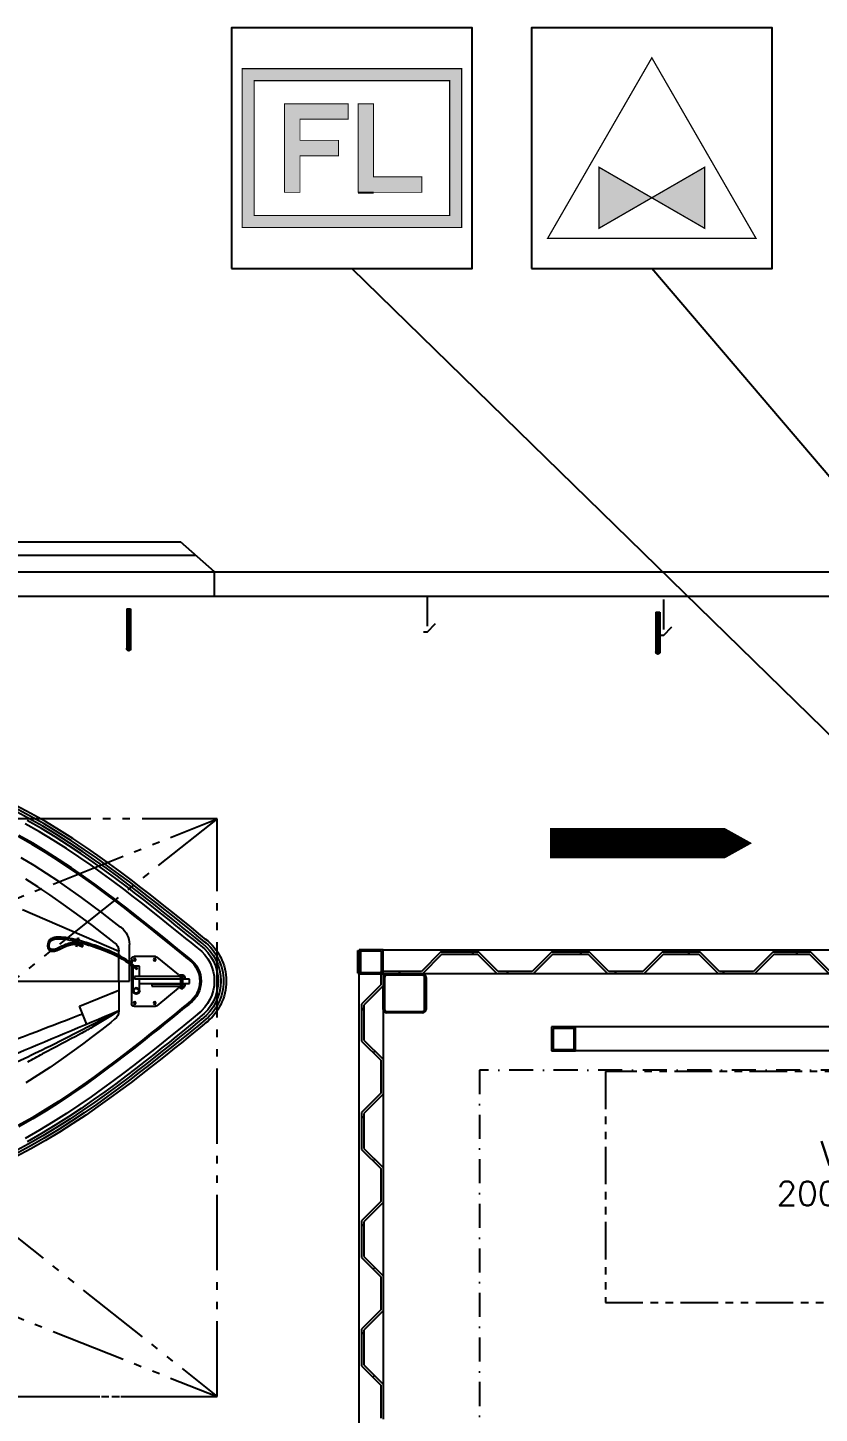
# Model space of a CAD drawing. Header units: millimetres. Extents: x 1084702 to 1166801, y 36632 to 124519.
# Drawn here: x 1099265 to 1102556, y 63432 to 69189 of the extents above; entities that cross this region are included whole.
import ezdxf
from ezdxf.enums import TextEntityAlignment as Align

# ---------------------------------------------------------------- set-up
doc = ezdxf.new("R2010")
doc.units = ezdxf.units.MM
doc.header["$LTSCALE"] = 250
for name, pattern in [('CENTER', [3, 2.5, -0.25, 0, -0.25]), ('DASHED', [0.75, 0.5, -0.25]), ('PHANTOM', [2.1, 1.25, -0.2, 0.125, -0.2, 0.125, -0.2]), ('PHANTOM2', [1.25, 0.625, -0.125, 0.125, -0.125, 0.125, -0.125]), ('SNT-025', [0.74, 0.4, -0.17, 0, -0.17])]:
    doc.linetypes.add(name, pattern=pattern)
doc.layers.get('0').update_dxf_attribs({"color": 255})
for name, color, linetype in [('%posline', 240, 'Continuous'), ('%symbol', 1, 'Continuous'), ('SAFECO1', 10, 'Continuous'), ('SAFECO253', 253, 'Continuous'), ('SAFECO3', 80, 'Continuous'), ('SAFECO7', 255, 'Continuous'), ('SAFETX1', 1, 'Continuous')]:
    doc.layers.add(name, color=color, linetype=linetype)
doc.styles.add('ROMANS', font='ROMANS.shx', dxfattribs={"height": 100})
doc.styles.add('SYMBOL TXT', font='arial.ttf')
doc.dimstyles.new('dott', dxfattribs={"dimscale": 100, "dimtxt": 150, "dimasz": 0.01, "dimexe": 0.5, "dimexo": 1, "dimgap": 1, "dimtad": 1, "dimdsep": 46, "dimtxsty": 'ROMANS', "dimcen": 1.5, "dimclrd": 1, "dimclre": 1, "dimclrt": 2, "dimazin": 2, "dimtfac": 1, "dimtmove": 2, "dimatfit": 3, "dimldrblk": 'DOT', "dimfxl": 1, "dimtvp": 100, "dimtolj": 1, "dimarcsym": 0})

# ---------------------------------------------------------------- blocks, each defined once
blk = doc.blocks.new('A.2.10_SYMB')
at = {"layer": 'SAFECO253'}
h = blk.add_hatch(color=256, dxfattribs=at)
h.dxf.hatch_style = 1
h.paths.add_polyline_path([(263.5, 504.3), (263.5, 200), (-263.5, 504.3), (-263.5, 200)])
at = {"layer": 'SAFECO7', "lineweight": -3}
blk.add_lwpolyline([(-600, 0), (600, 0), (600, 1200), (-600, 1200)], close=True, dxfattribs=at)
at = {"layer": 'SAFECO7', "const_width": 6.68}
for points in [[(0, 1049.9), (-519.5, 150.1), (519.5, 150.1)], [(263.5, 504.3), (263.5, 200), (-263.5, 504.3), (-263.5, 200)]]:
    blk.add_lwpolyline(points, close=True, dxfattribs=at)
blk = doc.blocks.new('A.2.31_SYMB')
at = {"layer": 'SAFECO1'}
h = blk.add_hatch(color=256, dxfattribs=at)
h.dxf.hatch_style = 1
h.paths.add_polyline_path([(-487.6, 936), (487.6, 936), (487.6, 264), (-487.6, 264)], flags=16)
h.paths.add_polyline_path([(-547.6, 996), (547.6, 996), (547.6, 204), (-547.6, 204)])
h = blk.add_hatch(color=256, dxfattribs=at)
h.dxf.hatch_style = 1
h.paths.add_polyline_path([(-67, 561.6), (-259, 561.6), (-259, 379.2), (-335.8, 379.2), (-335.8, 820.8), (-19, 820.8), (-19, 744), (-259, 744), (-259, 638.4), (-67, 638.4)])
h = blk.add_hatch(color=256, dxfattribs=at)
h.dxf.hatch_style = 1
h.paths.add_polyline_path([(108.4, 820.8), (31.6, 820.8), (31.6, 379.2), (108.4, 379.2), (348.4, 379.2), (348.4, 456), (108.4, 456), (108.4, 561.6), (108.4, 638.4)])
at = {"layer": 'SAFECO7'}
blk.add_line((31.6, 379.2), (108.4, 379.2), dxfattribs=at)
at = {"layer": 'SAFECO7', "lineweight": -3}
blk.add_lwpolyline([(-600, 0), (600, 0), (600, 1200), (-600, 1200)], close=True, dxfattribs=at)
at = {"layer": 'SAFECO7'}
for points, const_width in [([(-547.6, 996), (547.6, 996), (547.6, 204), (-547.6, 204)], 6), ([(-487.6, 936), (487.6, 936), (487.6, 264), (-487.6, 264)], 6), ([(-67, 561.6), (-259, 561.6), (-259, 379.2), (-335.8, 379.2), (-335.8, 820.8), (-19, 820.8), (-19, 744), (-259, 744), (-259, 638.4), (-67, 638.4)], 4.8), ([(108.4, 638.4), (108.4, 638.4), (108.4, 561.6), (108.4, 561.6), (108.4, 456), (348.4, 456), (348.4, 379.2), (31.6, 379.2), (31.6, 820.8), (108.4, 820.8), (108.4, 820.8), (108.4, 820.8)], 4.8)]:
    blk.add_lwpolyline(points, close=True, dxfattribs=dict(at, const_width=const_width))
at = {"layer": 'SAFETX1', "style": 'SYMBOL TXT'}
blk.add_attdef('NO.', text='', height=200, dxfattribs=at).set_placement((745.7, 600), align=Align.MIDDLE_LEFT)
blk = doc.blocks.new('A.3.1_SYMB')
at = {"layer": 'SAFECO3'}
blk.add_lwpolyline([(0, 0, 0, 360, 0), (-324, 0, 150, 150, 0), (-1008, 0, 150, 150, 0)], format="xyseb", dxfattribs=at)
blk = doc.blocks.new('_Dot')
at = {"color": 0, "linetype": 'ByBlock', "lineweight": -2}
blk.add_line((-0.5, 0), (-1, 0), dxfattribs=at)
at = {"color": 0, "linetype": 'ByBlock', "const_width": 0.5}
blk.add_lwpolyline([(-0.25, 0, 1), (0.25, 0, 1)], format="xyb", close=True, dxfattribs=at)
blk = doc.blocks.new('cont')
at = {"linetype": 'PHANTOM'}
for p, q in [((225402.8, 145808.7), (231452.8, 143408.7)), ((225402.8, 143408.7), (231452.8, 145808.7))]:
    blk.add_line(p, q, dxfattribs=at)
blk.add_lwpolyline([(225402.8, 143408.7), (231452.8, 143408.7), (231452.8, 145808.7), (225402.8, 145808.7)], close=True, dxfattribs=at)
blk = doc.blocks.new('A$C02E15517')
at = {"color": 0, "linetype": 'ByBlock', "lineweight": -2}
for p, q in [((3901.6, 677.2), (3839.8, 710.2)), ((3907, 687.1), (3844.9, 720.1)), ((3912.4, 696.9), (3850.1, 730.1)), ((3972.7, 662.6), (3912.4, 696.9)), ((3947.7, 619.9), (3888.5, 653.5)), ((3955.7, 633.6), (3896.1, 667.4)), ((3961.4, 643.3), (3901.6, 677.2)), ((3967.1, 652.9), (3907, 687.1)), ((4013.2, 598.9), (3955.7, 633.6)), ((4019.1, 608.4), (3961.4, 643.3)), ((4025, 618), (3967.1, 652.9)), ((4030.9, 627.5), (3972.7, 662.6)), ((3917.2, 567.7), (3859.3, 600.5)), ((3919.9, 572.4), (3862, 605.3)), ((4004.9, 585.4), (3947.7, 619.9)), ((4059.7, 550.5), (4004.9, 585.4)), ((4068.4, 563.8), (4013.2, 598.9)), ((4074.5, 573.2), (4019.1, 608.4)), ((4080.6, 582.6), (4025, 618)), ((4086.7, 592), (4030.9, 627.5)), ((4133.7, 547.3), (4080.6, 582.6)), ((4140, 556.6), (4086.7, 592)), ((3973, 534), (3917.2, 567.7)), ((3975.9, 538.7), (3919.9, 572.4)), ((4026.7, 499.8), (3973, 534)), ((4029.7, 504.4), (3975.9, 538.7)), ((4112.2, 515.6), (4059.7, 550.5)), ((4121.1, 528.7), (4068.4, 563.8)), ((4127.4, 538), (4074.5, 573.2)), ((4171.5, 493.9), (4121.1, 528.7)), ((4177.9, 503.1), (4127.4, 538)), ((4184.4, 512.3), (4133.7, 547.3)), ((4190.8, 521.5), (4140, 556.6)), ((4239.1, 487), (4190.8, 521.5)), ((4078.3, 465.5), (4026.7, 499.8)), ((4081.3, 470.1), (4029.7, 504.4)), ((4127.6, 431.5), (4078.3, 465.5)), ((4130.7, 436), (4081.3, 470.1)), ((4162.3, 481), (4112.2, 515.6)), ((4210.1, 446.9), (4162.3, 481)), ((4219.4, 459.7), (4171.5, 493.9)), ((4226, 468.8), (4177.9, 503.1)), ((4232.6, 477.9), (4184.4, 512.3)), ((4271.7, 435.3), (4226, 468.8)), ((4278.3, 444.3), (4232.6, 477.9)), ((4285, 453.3), (4239.1, 487)), ((3941.5, 391), (3890.7, 423.3)), ((4174.7, 397.9), (4127.6, 431.5)), ((4177.9, 402.3), (4130.7, 436)), ((4255.5, 413.6), (4210.1, 446.9)), ((4265, 426.3), (4219.4, 459.7)), ((4298.6, 381.3), (4255.5, 413.6)), ((4308.2, 393.9), (4265, 426.3)), ((4314.9, 402.9), (4271.7, 435.3)), ((4321.7, 411.8), (4278.3, 444.3)), ((4328.5, 420.8), (4285, 453.3)), ((4362.6, 380.5), (4321.7, 411.8)), ((4369.5, 389.4), (4328.5, 420.8)), ((3990.5, 358.4), (3941.5, 391)), ((4037.7, 325.8), (3990.5, 358.4)), ((4219.5, 365), (4174.7, 397.9)), ((4222.8, 369.4), (4177.9, 402.3)), ((4262.1, 333.1), (4219.5, 365)), ((4265.4, 337.4), (4222.8, 369.4)), ((4339.3, 350.2), (4298.6, 381.3)), ((4349, 362.8), (4308.2, 393.9)), ((4355.8, 371.6), (4314.9, 402.9)), ((4377.6, 320.5), (4339.3, 350.2)), ((4387.3, 333), (4349, 362.8)), ((4394.3, 341.8), (4355.8, 371.6)), ((4401.2, 350.6), (4362.6, 380.5)), ((4408.1, 359.5), (4369.5, 389.4)), ((4437.2, 322.3), (4401.2, 350.6)), ((4444.2, 331.1), (4408.1, 359.5)), ((4083.1, 293.4), (4037.7, 325.8)), ((4126.4, 261.6), (4083.1, 293.4)), ((4302.4, 302.3), (4262.1, 333.1)), ((4305.7, 306.6), (4265.4, 337.4)), ((4340.4, 272.8), (4302.4, 302.3)), ((4343.7, 277.1), (4305.7, 306.6)), ((4413.5, 292.3), (4377.6, 320.5)), ((4423.3, 304.7), (4387.3, 333)), ((4430.3, 313.5), (4394.3, 341.8)), ((4447, 265.6), (4413.5, 292.3)), ((4456.9, 278), (4423.3, 304.7)), ((4463.9, 286.8), (4430.3, 313.5)), ((4470.9, 295.6), (4437.2, 322.3)), ((4477.9, 304.4), (4444.2, 331.1)), ((4502.1, 270.6), (4470.9, 295.6)), ((4509.1, 279.4), (4477.9, 304.4)), ((4167.7, 230.6), (4126.4, 261.6)), ((4207, 200.6), (4167.7, 230.6)), ((4376, 244.8), (4340.4, 272.8)), ((4379.4, 249.1), (4343.7, 277.1)), ((4409.3, 218.3), (4376, 244.8)), ((4412.7, 222.6), (4379.4, 249.1)), ((4478.1, 240.8), (4447, 265.6)), ((4488, 253.1), (4456.9, 278)), ((4495, 261.9), (4463.9, 286.8)), ((4506.7, 217.7), (4478.1, 240.8)), ((4516.7, 230), (4488, 253.1)), ((4523.7, 238.7), (4495, 261.9)), ((4530.8, 247.5), (4502.1, 270.6)), ((4537.9, 256.2), (4509.1, 279.4)), ((4550, 217.5), (4523.7, 238.7)), ((4557.1, 226.2), (4530.8, 247.5)), ((4564.1, 234.9), (4537.9, 256.2)), ((4587.9, 215.5), (4564.1, 234.9)), ((4144.5, 179.7), (4114.1, 104.5)), ((4244.1, 171.8), (4207, 200.6)), ((4440.2, 193.6), (4409.3, 218.3)), ((4443.7, 197.9), (4412.7, 222.6)), ((4468.7, 170.6), (4440.2, 193.6)), ((4472.2, 174.9), (4443.7, 197.9)), ((4498.3, 153.7), (4472.2, 174.9)), ((4532.9, 196.5), (4506.7, 217.7)), ((4542.9, 208.8), (4516.7, 230)), ((4556.7, 177.1), (4532.9, 196.5)), ((4566.7, 189.4), (4542.9, 208.8)), ((4573.8, 198.1), (4550, 217.5)), ((4578, 159.8), (4556.7, 177.1)), ((4580.9, 206.8), (4557.1, 226.2)), ((4588, 172.1), (4566.7, 189.4)), ((4595.1, 180.8), (4573.8, 198.1)), ((4602.2, 189.5), (4580.9, 206.8)), ((4609.3, 198.2), (4587.9, 215.5)), ((4620.2, 160.2), (4595.1, 180.8)), ((4627.3, 168.9), (4602.2, 189.5)), ((4634.4, 177.6), (4609.3, 198.2)), ((4637.2, 175.3), (4634.4, 177.6)), ((4260.5, 158.9), (4244.1, 171.8)), ((4277.5, 83.3), (4277.5, 124)), ((4494.8, 149.5), (4468.7, 170.6)), ((4518.5, 130.2), (4494.8, 149.5)), ((4522, 134.5), (4498.3, 153.7)), ((4539.7, 112.9), (4518.5, 130.2)), ((4543.2, 117.2), (4522, 134.5)), ((4568.3, 96.7), (4543.2, 117.2)), ((4603.1, 139.3), (4578, 159.8)), ((4613.1, 151.6), (4588, 172.1)), ((4616.1, 128.6), (4603.1, 139.3)), ((4616.4, 148.8), (4613.1, 151.6)), ((4623.4, 157.7), (4620.2, 160.2)), ((4630.3, 166.5), (4627.3, 168.9)), ((4114.1, 104.5), (4277.5, 38.1)), ((4277.5, 0), (4277.5, 83.3)), ((4330.6, -90.8), (4330.6, 93.6)), ((4341.7, 104.8), (4429.9, 104.8)), ((4436.9, 102.3), (4526.4, 29.7)), ((4564.8, 92.5), (4539.7, 112.9)), ((4569.4, 88.7), (4564.8, 92.5)), ((4572.8, 93), (4568.3, 96.7)), ((3422, 0), (4321.9, 0)), ((4248.8, 49.8), (4277.5, 38.1)), ((4277.5, 0), (4277.5, -83.3)), ((4277.5, 0), (4277.5, -83.3)), ((4321.9, 0), (4321.6, -152.6)), ((4336.7, -61.9), (4336.7, 40.3)), ((4345, 49.9), (4339.4, 40.3)), ((4339.4, 40.3), (4345, 30.7)), ((4356.1, 49.9), (4345, 49.9)), ((4345, 30.7), (4356.1, 30.7)), ((4361.7, 40.3), (4356.1, 49.9)), ((4356.1, 30.7), (4361.7, 40.3)), ((4364.4, 40.3), (4364.4, -9.7)), ((4364.4, 10.3), (4571.9, 10.3)), ((4415, 21.4), (4553.9, 21.4)), ((4415, 12.5), (4415, 21.4)), ((4553.9, 12.5), (4415, 12.5)), ((4530.2, 22.2), (4548.7, 22.2)), ((4530.2, 22.2), (4530.2, 21.4)), ((4530.2, 21.4), (4548.7, 21.4)), ((4530.5, 12.5), (4530.5, 10.3)), ((4546.8, 29.2), (4532, 29.2)), ((4532, 29.2), (4532, 22.2)), ((4532, 22.2), (4547.1, 22.2)), ((4535, 29.2), (4535, 31.4)), ((4535, 31.4), (4543.9, 31.4)), ((4543.9, 22.2), (4535, 22.2)), ((4535, 21.4), (4535, -18.6)), ((4535.1, 23.9), (4535.1, 27.4)), ((4539.4, 21.4), (4539.4, -18.6)), ((4543.8, 27.4), (4543.8, 23.9)), ((4543.9, 31.4), (4543.9, 29.2)), ((4543.9, 21.4), (4543.9, -18.6)), ((4546.8, 22.2), (4546.8, 29.2)), ((4548.7, 22.2), (4548.7, 21.4)), ((4553.9, 21.4), (4553.9, 12.5)), ((4571.9, 10.3), (4571.9, -7.5)), ((4315.2, -84.5), (4350, -49.8)), ((4333.3, -63), (4348.4, -50.5)), ((4352.7, -55.5), (4337.4, -68.2)), ((4342.8, -9.7), (4553.9, -9.7)), ((4342.8, -18.6), (4342.8, -9.7)), ((4553.9, -18.6), (4342.8, -18.6)), ((4571.9, -7.5), (4364.4, -7.5)), ((4364.4, -18.6), (4364.4, -61.9)), ((4526.4, -26.8), (4436.9, -99.4)), ((4530.2, -18.6), (4548.7, -18.6)), ((4530.2, -18.6), (4530.2, -19.3)), ((4530.2, -19.3), (4548.7, -19.3)), ((4530.5, -7.5), (4530.5, -9.7)), ((4532, -19.3), (4532, -26.3)), ((4546.8, -19.3), (4532, -19.3)), ((4532, -26.3), (4546.8, -26.3)), ((4535, -19.3), (4543.9, -19.3)), ((4535.1, -24.6), (4535.1, -21.1)), ((4543.8, -21.1), (4543.8, -24.6)), ((4546.8, -26.3), (4546.8, -19.3)), ((4548.7, -18.6), (4548.7, -19.3)), ((4553.9, -9.7), (4553.9, -18.6)), ((4239.8, -125), (4252.6, -112.2)), ((4244.9, -115.6), (4256.5, -110.4)), ((4250, -120.5), (4263.5, -107)), ((4256.5, -110.4), (4268.2, -104.8)), ((4271.2, -110.7), (4259.2, -116.4)), ((4260.7, -115.7), (4275.3, -101.1)), ((4268.2, -104.8), (4280.2, -98.6)), ((4283.4, -104.3), (4271.2, -110.7)), ((4277.5, -83.3), (4277.5, -124)), ((4280.2, -98.6), (4292.6, -91.4)), ((4296, -97.1), (4283.4, -104.3)), ((4292.6, -91.4), (4305.4, -83.3)), ((4309.1, -88.8), (4296, -97.1)), ((4298.3, -95.6), (4323.4, -70.5)), ((4305.4, -83.3), (4319, -73.9)), ((4322.9, -79.2), (4309.1, -88.8)), ((4319, -73.9), (4333.3, -63)), ((4328.1, -64.4), (4322, -67)), ((4322, -67), (4323.3, -70.1)), ((4337.4, -68.2), (4322.9, -79.2)), ((4323.3, -70.1), (4325.9, -76.2)), ((4325.9, -76.2), (4327.2, -79.3)), ((4333.3, -76.6), (4327.2, -79.3)), ((4328, -78.9), (4328.9, -81)), ((4328.1, -64.4), (4329.4, -67.5)), ((4333.5, -79), (4328.9, -81)), ((4329.4, -67.5), (4332, -73.6)), ((4329.6, -80.7), (4331.2, -84.2)), ((4331.2, -80), (4330.3, -78)), ((4334.2, -82.9), (4331.2, -84.2)), ((4331.9, -84.5), (4331.2, -84.2)), ((4333.9, -83.6), (4331.9, -84.5)), ((4332, -73.6), (4333.3, -76.6)), ((4332.6, -77), (4333.5, -79)), ((4332.7, -79.3), (4334.2, -82.9)), ((4333.9, -83.6), (4334.2, -82.9)), ((4364.4, -61.9), (4336.7, -61.9)), ((4429.9, -101.9), (4341.7, -101.9)), ((4539.7, -112.9), (4518.5, -130.2)), ((4564.8, -92.5), (4539.7, -112.9)), ((4568.3, -96.7), (4543.2, -117.2)), ((4577.8, -81.8), (4564.8, -92.5)), ((4581.3, -86.1), (4568.3, -96.7)), ((3877.5, -297.8), (4277.5, -124)), ((3981.7, -143.8), (4001.1, -124.5)), ((3981.7, -143.3), (3982.1, -140.3)), ((3981.7, -146.3), (3981.7, -143.3)), ((3981.8, -149.3), (3981.7, -146.3)), ((3981.8, -149.6), (3988.4, -143)), ((3982.2, -152.4), (3981.8, -149.3)), ((3982.1, -140.3), (3982.8, -137.4)), ((3982.8, -155.6), (3982.2, -152.4)), ((3982.8, -137.4), (3983.9, -134.7)), ((3983.6, -158.8), (3982.8, -155.6)), ((3983.1, -136.6), (3993.7, -126.1)), ((3984.7, -162.2), (3983.6, -158.8)), ((3983.9, -134.7), (3985.5, -132)), ((3986.3, -165.7), (3984.7, -162.2)), ((3985.4, -163.5), (3990.4, -158.5)), ((3985.5, -132), (3987.5, -129.8)), ((3988.5, -169.1), (3986.3, -165.7)), ((3987.4, -167.3), (3992.2, -162.5)), ((3987.5, -129.8), (3989.8, -128)), ((3988.6, -141.5), (3988.3, -143.8)), ((3988.3, -143.8), (3988.3, -146.2)), ((3988.3, -146.2), (3988.4, -148.8)), ((3988.4, -148.8), (3988.7, -151.4)), ((3991.4, -172.3), (3988.5, -169.1)), ((3989.1, -139.4), (3988.6, -141.5)), ((3988.7, -151.4), (3989.2, -154.2)), ((3989.8, -137.6), (3989.1, -139.4)), ((3989.2, -154.2), (3989.9, -157)), ((3989.8, -128), (3992.2, -126.6)), ((3990.8, -136), (3989.8, -137.6)), ((3989.9, -157), (3990.9, -159.7)), ((3989.9, -170.6), (3994.6, -166)), ((3992, -134.6), (3990.8, -136)), ((3990.9, -159.7), (3992.1, -162.5)), ((3994.9, -175.2), (3991.4, -172.3)), ((3993.4, -133.5), (3992, -134.6)), ((3992.1, -162.5), (3993.8, -165.1)), ((3992.2, -126.6), (3994.7, -125.7)), ((3992.9, -173.5), (3997.6, -168.8)), ((3995, -132.6), (3993.4, -133.5)), ((3993.8, -165.1), (3996, -167.5)), ((3994.7, -125.7), (3997.2, -125)), ((3996.7, -132), (3995, -132.6)), ((3996, -167.5), (3998.7, -169.7)), ((3998.6, -131.5), (3996.7, -132)), ((3997.2, -125), (3999.6, -124.6)), ((4000.5, -131.2), (3998.6, -131.5)), ((3998.7, -169.7), (4002.1, -171.7)), ((3999.6, -124.6), (4002, -124.4)), ((4000.2, -131.2), (4007, -124.4)), ((4002.4, -131), (4000.5, -131.2)), ((4002, -124.4), (4004.3, -124.3)), ((4002.1, -171.7), (4006.1, -173.3)), ((4004.3, -130.9), (4002.4, -131)), ((4004.3, -124.3), (4006.5, -124.4)), ((4006.1, -131), (4004.3, -130.9)), ((4008, -131.1), (4006.1, -131)), ((4006.5, -124.4), (4008.7, -124.6)), ((4009.8, -131.4), (4008, -131.1)), ((4008.7, -124.6), (4010.9, -124.9)), ((4011.7, -131.8), (4009.8, -131.4)), ((4010.9, -124.9), (4013.2, -125.3)), ((4013.6, -132.3), (4011.7, -131.8)), ((4013.2, -125.3), (4015.4, -125.9)), ((4015.6, -132.9), (4013.6, -132.3)), ((4015.4, -125.9), (4017.7, -126.6)), ((4017.7, -133.6), (4015.6, -132.9)), ((4015.9, -133), (4021.1, -127.8)), ((4017.7, -126.6), (4020, -127.4)), ((4020, -134.5), (4017.7, -133.6)), ((4020, -127.4), (4022.5, -128.4)), ((4022.4, -135.5), (4020, -134.5)), ((4020.2, -134.6), (4025.2, -129.5)), ((4024.9, -136.6), (4022.4, -135.5)), ((4022.5, -128.4), (4025, -129.4)), ((4024.2, -136.3), (4029.2, -131.3)), ((4027.6, -137.8), (4024.9, -136.6)), ((4025, -129.4), (4027.6, -130.6)), ((4027.6, -130.6), (4030.4, -131.9)), ((4030.3, -139.1), (4027.6, -137.8)), ((4028.2, -138.2), (4033.2, -133.2)), ((4033, -140.4), (4030.3, -139.1)), ((4030.4, -131.9), (4033.1, -133.2)), ((4035.7, -141.8), (4033, -140.4)), ((4033.1, -133.2), (4035.9, -134.5)), ((4038.5, -143.1), (4035.7, -141.8)), ((4035.9, -134.5), (4038.6, -135.8)), ((4041.1, -144.4), (4038.5, -143.1)), ((4038.6, -135.8), (4041.4, -137.2)), ((4040, -143.9), (4045, -138.9)), ((4043.7, -145.7), (4041.1, -144.4)), ((4041.4, -137.2), (4044, -138.5)), ((4046.3, -146.9), (4043.7, -145.7)), ((4044, -138.5), (4046.6, -139.7)), ((4044, -145.8), (4048.9, -140.8)), ((4048.8, -148.1), (4046.3, -146.9)), ((4046.6, -139.7), (4049.1, -140.9)), ((4047.9, -147.7), (4052.9, -142.7)), ((4051.3, -149.2), (4048.8, -148.1)), ((4049.1, -140.9), (4051.5, -142.1)), ((4053.9, -150.3), (4051.3, -149.2)), ((4051.5, -142.1), (4053.9, -143.2)), ((4051.9, -149.5), (4057, -144.4)), ((4053.9, -143.2), (4056.4, -144.2)), ((4056.6, -151.4), (4053.9, -150.3)), ((4054.7, -174), (4064.1, -172.5)), ((4056, -180.4), (4063.9, -172.5)), ((4056.4, -144.2), (4059, -145.2)), ((4059.4, -152.5), (4056.6, -151.4)), ((4059, -145.2), (4061.7, -146.3)), ((4062.4, -153.5), (4059.4, -152.5)), ((4061.7, -146.3), (4064.5, -147.3)), ((4065.5, -154.5), (4062.4, -153.5)), ((4064.1, -172.5), (4074, -170.7)), ((4064.5, -147.3), (4067.5, -148.2)), ((4064.7, -154.3), (4069.9, -149)), ((4068.8, -155.5), (4065.5, -154.5)), ((4067.5, -148.2), (4070.7, -149.2)), ((4072.2, -156.5), (4068.8, -155.5)), ((4069.1, -155.6), (4074.5, -150.3)), ((4070.7, -149.2), (4073.9, -150.1)), ((4075.6, -157.4), (4072.2, -156.5)), ((4073.7, -156.9), (4079.1, -151.4)), ((4073.9, -150.1), (4077.2, -151)), ((4074, -170.7), (4084.3, -168.5)), ((4079, -158.2), (4075.6, -157.4)), ((4077.1, -176.8), (4085.7, -168.2)), ((4077.2, -151), (4080.5, -151.8)), ((4078.4, -158), (4083.9, -152.5)), ((4082.4, -158.9), (4079, -158.2)), ((4080.5, -151.8), (4083.7, -152.4)), ((4085.5, -159.5), (4082.4, -158.9)), ((4083.7, -152.4), (4086.7, -153)), ((4084.3, -168.5), (4095, -166)), ((4084.5, -175.2), (4093.3, -166.4)), ((4088.5, -160), (4085.5, -159.5)), ((4096.6, -172.4), (4085.8, -175)), ((4086.7, -153), (4089.4, -153.4)), ((4091.3, -160.3), (4088.5, -160)), ((4089.4, -153.4), (4091.9, -153.7)), ((4093.8, -160.5), (4091.3, -160.3)), ((4091.9, -153.7), (4094.1, -153.9)), ((4092.1, -173.5), (4101.1, -164.5)), ((4093.5, -160.4), (4099.7, -154.2)), ((4096.2, -160.5), (4093.8, -160.5)), ((4094.1, -153.9), (4096, -153.9)), ((4095, -166), (4102.5, -164.2)), ((4096, -153.9), (4097.9, -153.8)), ((4098.5, -160.4), (4096.2, -160.5)), ((4104.3, -170.5), (4096.6, -172.4)), ((4097.7, -147), (4104, -145.2)), ((4106.3, -177.7), (4097.7, -147)), ((4097.9, -153.8), (4099.5, -153.6)), ((4100.7, -160.1), (4098.5, -160.4)), ((4099.5, -153.6), (4101.3, -159.9)), ((4099.5, -160.2), (4101, -158.8)), ((4099.8, -171.7), (4103.5, -167.9)), ((4101.3, -159.9), (4100.7, -160.1)), ((4102.5, -164.2), (4104.3, -170.5)), ((4104, -145.2), (4112.6, -175.9)), ((4105.8, -151.7), (4107.1, -151.2)), ((4107.6, -158.1), (4105.8, -151.7)), ((4106.3, -153.5), (4109.6, -150.2)), ((4107.1, -151.2), (4109.4, -150.2)), ((4107.6, -158), (4119.5, -146.1)), ((4109.6, -157.3), (4107.6, -158.1)), ((4108.8, -162.5), (4117.4, -160.2)), ((4110.6, -168.9), (4108.8, -162.5)), ((4108.8, -162.6), (4108.9, -162.5)), ((4109.4, -150.2), (4112, -149.1)), ((4112.1, -156.3), (4109.6, -157.3)), ((4119.1, -166.6), (4110.6, -168.9)), ((4112, -149.1), (4114.8, -147.9)), ((4114.6, -155.2), (4112.1, -156.3)), ((4117.3, -154), (4114.6, -155.2)), ((4114.8, -147.9), (4117.8, -146.7)), ((4120.2, -152.8), (4117.3, -154)), ((4117.4, -154), (4128, -143.4)), ((4117.4, -160.2), (4128.8, -157)), ((4117.8, -146.7), (4121.1, -145.5)), ((4130.6, -163.3), (4119.1, -166.6)), ((4123.3, -151.7), (4120.2, -152.8)), ((4121.1, -145.5), (4124.6, -144.3)), ((4126.5, -150.6), (4123.3, -151.7)), ((4123.6, -165.3), (4133.3, -155.7)), ((4124.6, -144.3), (4128.2, -143.3)), ((4130, -149.7), (4126.5, -150.6)), ((4128.2, -143.3), (4130, -149.7)), ((4128.8, -157), (4140.4, -153.5)), ((4142.3, -159.9), (4130.6, -163.3)), ((4131.8, -163), (4141.6, -153.2)), ((4140.1, -160.5), (4150, -150.6)), ((4140.4, -153.5), (4152, -149.9)), ((4154, -156.2), (4142.3, -159.9)), ((4148.5, -158), (4158.6, -147.8)), ((4152, -149.9), (4163.6, -146.2)), ((4165.7, -152.5), (4154, -156.2)), ((4163.6, -146.2), (4175.3, -142.4)), ((4177.4, -148.6), (4165.7, -152.5)), ((4174.3, -149.6), (4184.9, -139)), ((4175.3, -142.4), (4186.9, -138.3)), ((4189, -144.6), (4177.4, -148.6)), ((4183.1, -146.6), (4193.9, -135.8)), ((4186.9, -138.3), (4198.5, -134.2)), ((4200.8, -140.4), (4189, -144.6)), ((4192.1, -143.5), (4203.2, -132.4)), ((4198.5, -134.2), (4210.1, -129.8)), ((4212.4, -136), (4200.8, -140.4)), ((4201.2, -140.2), (4212.6, -128.9)), ((4244.1, -171.8), (4207, -200.6)), ((4210.1, -129.8), (4221.7, -125.3)), ((4224.1, -131.4), (4212.4, -136)), ((4221.7, -125.3), (4233.3, -120.6)), ((4235.8, -126.7), (4224.1, -131.4)), ((4229.8, -129.1), (4242.1, -116.8)), ((4233.3, -120.6), (4244.9, -115.6)), ((4247.5, -121.7), (4235.8, -126.7)), ((4260.5, -158.9), (4244.1, -171.8)), ((4259.2, -116.4), (4247.5, -121.7)), ((4468.7, -170.6), (4440.2, -193.6)), ((4494.8, -149.5), (4468.7, -170.6)), ((4498.3, -153.7), (4472.2, -174.9)), ((4518.5, -130.2), (4494.8, -149.5)), ((4522, -134.5), (4498.3, -153.7)), ((4543.2, -117.2), (4522, -134.5)), ((4578, -159.8), (4556.7, -177.1)), ((4588, -172.1), (4566.7, -189.4)), ((4603.1, -139.3), (4578, -159.8)), ((4613.1, -151.6), (4588, -172.1)), ((4620.2, -160.2), (4595.1, -180.8)), ((4627.3, -168.9), (4602.2, -189.5)), ((4616.1, -128.6), (4603.1, -139.3)), ((4626.2, -140.9), (4613.1, -151.6)), ((4633.3, -149.6), (4620.2, -160.2)), ((4640.4, -158.2), (4627.3, -168.9)), ((4647.5, -166.9), (4634.4, -177.6)), ((3999.2, -177.6), (3994.9, -175.2)), ((4004.1, -179.6), (3999.2, -177.6)), ((4009.6, -181), (4004.1, -179.6)), ((4004.3, -179.6), (4009.7, -174.2)), ((4006.1, -173.3), (4011, -174.5)), ((4008.9, -180.8), (4014.6, -175.1)), ((4015.8, -182), (4009.6, -181)), ((4011, -174.5), (4016.6, -175.4)), ((4013.9, -181.7), (4019.9, -175.7)), ((4022.6, -182.5), (4015.8, -182)), ((4016.6, -175.4), (4022.9, -175.9)), ((4019.2, -182.2), (4025.5, -175.9)), ((4030, -182.6), (4022.6, -182.5)), ((4022.9, -175.9), (4029.9, -176)), ((4029.9, -176), (4037.6, -175.7)), ((4038, -182.3), (4030, -182.6)), ((4036.6, -182.3), (4043.7, -175.2)), ((4037.6, -175.7), (4045.8, -175)), ((4046.5, -181.6), (4038, -182.3)), ((4042.9, -181.9), (4050.3, -174.5)), ((4045.8, -175), (4054.7, -174)), ((4055.6, -180.5), (4046.5, -181.6)), ((4049.3, -181.2), (4057, -173.6)), ((4065.2, -179), (4055.6, -180.5)), ((4075.3, -177.2), (4065.2, -179)), ((4085.8, -175), (4075.3, -177.2)), ((4112.6, -175.9), (4106.3, -177.7)), ((4207, -200.6), (4167.7, -230.6)), ((4285.2, -224.4), (4247.7, -253.4)), ((4287.6, -222.4), (4285.2, -224.4)), ((4409.3, -218.3), (4376, -244.8)), ((4412.7, -222.6), (4379.4, -249.1)), ((4440.2, -193.6), (4409.3, -218.3)), ((4443.7, -197.9), (4412.7, -222.6)), ((4472.2, -174.9), (4443.7, -197.9)), ((4506.7, -217.7), (4478.1, -240.8)), ((4516.7, -230), (4488, -253.1)), ((4532.9, -196.5), (4506.7, -217.7)), ((4542.9, -208.8), (4516.7, -230)), ((4550, -217.5), (4523.7, -238.7)), ((4557.1, -226.2), (4530.8, -247.5)), ((4556.7, -177.1), (4532.9, -196.5)), ((4566.7, -189.4), (4542.9, -208.8)), ((4573.8, -198.1), (4550, -217.5)), ((4580.9, -206.8), (4557.1, -226.2)), ((4587.9, -215.5), (4564.1, -234.9)), ((4595.1, -180.8), (4573.8, -198.1)), ((4602.2, -189.5), (4580.9, -206.8)), ((4609.3, -198.2), (4587.9, -215.5)), ((4634.4, -177.6), (4609.3, -198.2)), ((4126.4, -261.6), (4083.1, -293.4)), ((4167.7, -230.6), (4126.4, -261.6)), ((4208, -283.8), (4166.1, -315.2)), ((4247.7, -253.4), (4208, -283.8)), ((4340.4, -272.8), (4302.4, -302.3)), ((4343.7, -277.1), (4305.7, -306.6)), ((4376, -244.8), (4340.4, -272.8)), ((4379.4, -249.1), (4343.7, -277.1)), ((4447, -265.6), (4413.5, -292.3)), ((4456.9, -278), (4423.3, -304.7)), ((4463.9, -286.8), (4430.3, -313.5)), ((4478.1, -240.8), (4447, -265.6)), ((4488, -253.1), (4456.9, -278)), ((4495, -261.9), (4463.9, -286.8)), ((4502.1, -270.6), (4470.9, -295.6)), ((4509.1, -279.4), (4477.9, -304.4)), ((4523.7, -238.7), (4495, -261.9)), ((4530.8, -247.5), (4502.1, -270.6)), ((4537.9, -256.2), (4509.1, -279.4)), ((4564.1, -234.9), (4537.9, -256.2)), ((4037.7, -325.8), (3990.5, -358.4)), ((4083.1, -293.4), (4037.7, -325.8)), ((4166.1, -315.2), (4122.1, -347.4)), ((4262.1, -333.1), (4219.5, -365)), ((4265.4, -337.4), (4222.8, -369.4)), ((4302.4, -302.3), (4262.1, -333.1)), ((4305.7, -306.6), (4265.4, -337.4)), ((4377.6, -320.5), (4339.3, -350.2)), ((4387.3, -333), (4349, -362.8)), ((4394.3, -341.8), (4355.8, -371.6)), ((4413.5, -292.3), (4377.6, -320.5)), ((4423.3, -304.7), (4387.3, -333)), ((4430.3, -313.5), (4394.3, -341.8)), ((4437.2, -322.3), (4401.2, -350.6)), ((4444.2, -331.1), (4408.1, -359.5)), ((4470.9, -295.6), (4437.2, -322.3)), ((4477.9, -304.4), (4444.2, -331.1)), ((3941.5, -391), (3890.7, -423.3)), ((3990.5, -358.4), (3941.5, -391)), ((4076, -380.3), (4027.9, -413.6)), ((4122.1, -347.4), (4076, -380.3)), ((4174.7, -397.9), (4127.6, -431.5)), ((4177.9, -402.3), (4130.7, -436)), ((4219.5, -365), (4174.7, -397.9)), ((4222.8, -369.4), (4177.9, -402.3)), ((4298.6, -381.3), (4255.5, -413.6)), ((4308.2, -393.9), (4265, -426.3)), ((4314.9, -402.9), (4271.7, -435.3)), ((4339.3, -350.2), (4298.6, -381.3)), ((4349, -362.8), (4308.2, -393.9)), ((4355.8, -371.6), (4314.9, -402.9)), ((4362.6, -380.5), (4321.7, -411.8)), ((4369.5, -389.4), (4328.5, -420.8)), ((4401.2, -350.6), (4362.6, -380.5)), ((4408.1, -359.5), (4369.5, -389.4)), ((3977.8, -446.9), (3925.8, -480)), ((4027.9, -413.6), (3977.8, -446.9)), ((4127.6, -431.5), (4078.3, -465.5)), ((4130.7, -436), (4081.3, -470.1)), ((4210.1, -446.9), (4162.3, -481)), ((4219.4, -459.7), (4171.5, -493.9)), ((4255.5, -413.6), (4210.1, -446.9)), ((4265, -426.3), (4219.4, -459.7)), ((4271.7, -435.3), (4226, -468.8)), ((4278.3, -444.3), (4232.6, -477.9)), ((4285, -453.3), (4239.1, -487)), ((4321.7, -411.8), (4278.3, -444.3)), ((4328.5, -420.8), (4285, -453.3)), ((3925.8, -480), (3871.9, -512.5)), ((4026.7, -499.8), (3973, -534)), ((4029.7, -504.4), (3975.9, -538.7)), ((4078.3, -465.5), (4026.7, -499.8)), ((4081.3, -470.1), (4029.7, -504.4)), ((4112.2, -515.6), (4059.7, -550.5)), ((4162.3, -481), (4112.2, -515.6)), ((4171.5, -493.9), (4121.1, -528.7)), ((4177.9, -503.1), (4127.4, -538)), ((4184.4, -512.3), (4133.7, -547.3)), ((4226, -468.8), (4177.9, -503.1)), ((4232.6, -477.9), (4184.4, -512.3)), ((4239.1, -487), (4190.8, -521.5)), ((3917.2, -567.7), (3859.3, -600.5)), ((3919.9, -572.4), (3862, -605.3)), ((3973, -534), (3917.2, -567.7)), ((3975.9, -538.7), (3919.9, -572.4)), ((4059.7, -550.5), (4004.9, -585.4)), ((4068.4, -563.8), (4013.2, -598.9)), ((4074.5, -573.2), (4019.1, -608.4)), ((4121.1, -528.7), (4068.4, -563.8)), ((4127.4, -538), (4074.5, -573.2)), ((4133.7, -547.3), (4080.6, -582.6)), ((4140, -556.6), (4086.7, -592)), ((4190.8, -521.5), (4140, -556.6)), ((3947.7, -619.9), (3888.5, -653.5)), ((4004.9, -585.4), (3947.7, -619.9)), ((4013.2, -598.9), (3955.7, -633.6)), ((4019.1, -608.4), (3961.4, -643.3)), ((4025, -618), (3967.1, -652.9)), ((4030.9, -627.5), (3972.7, -662.6)), ((4080.6, -582.6), (4025, -618)), ((4086.7, -592), (4030.9, -627.5)), ((3901.6, -677.2), (3839.8, -710.2)), ((3907, -687.1), (3844.9, -720.1)), ((3955.7, -633.6), (3896.1, -667.4)), ((3961.4, -643.3), (3901.6, -677.2)), ((3967.1, -652.9), (3907, -687.1)), ((3972.7, -662.6), (3912.4, -696.9)), ((3912.4, -696.9), (3850.1, -730.1))]:
    blk.add_line(p, q, dxfattribs=at)
for centre, radius in [((4343.9, 91.4), 5), ((4427.2, 91.4), 5), ((4350.6, 40.3), 12.2), ((4350.6, 40.3), 11.1), ((4350.6, -53), 3.89), ((4343.9, -88.6), 5), ((4427.2, -88.6), 5)]:
    blk.add_circle(centre, radius, dxfattribs=at)
for centre, radius, start, end in [((-25968.1, -78826.2), 84504.7, 69.275131, 69.594927), ((-256041.7, -620980.3), 673451.3, 67.2603123, 67.3017657), ((2137.3, -3458.9), 4165.3, 63.82848, 65.66961), ((9728.3, 11262.8), 12385.3, 241.92229, 242.24512), ((-33541.5, -70962.7), 80530.4, 62.118516, 62.245123), ((-484.5, -8793.6), 10109.4, 61.89809, 63.82848), ((-4277.4, -21498.8), 23211, 68.91362, 69.27513), ((3619.9, -722.1), 1065.2, 59.09317, 62.11852), ((1258.8, -4666.2), 5662, 57.7811, 59.09317), ((4504.3, 0), 220, 0, 52.83021), ((-2646.9, -17270.3), 18679, 68.73603, 68.91362), ((4233.1, 124), 44.4, 0.00004, 51.83424), ((4504.3, 0), 170.5, 0, 53.11971), ((4504.3, 0), 186.3, 0, 53.01459), ((4504.3, 0), 197.6, 0, 52.94792), ((4504.3, 0), 208.8, 0, 52.88669), ((4341.7, 93.6), 11.1, 90, 180), ((4429.9, 93.6), 11.1, 50.94296, 90), ((4504.3, 0), 110, 0, 53.71248), ((4504.3, 0), 115.5, 0, 53.63988), ((4350.6, 40.3), 13.9, 0, 180), ((4519.4, 21), 11.1, 2.05375, 50.94296), ((4531.7, 22.8), 6.39, 77.70154, 87.08007), ((4531.7, 28.6), 6.39, 272.91993, 282.29846), ((4532.2, 25.1), 4.05, 62.24146, 77.70154), ((4532.2, 26.3), 4.05, 282.29846, 297.75854), ((4533, 26.5), 2.43, 38.20295, 62.24146), ((4533, 24.8), 2.43, 297.75854, 321.79705), ((4534.1, 27.4), 0.984, 0, 38.20295), ((4534.1, 23.9), 0.984, 321.79705, 0), ((4535.9, 27.4), 0.806, 134.57848, 180), ((4535.9, 23.9), 0.806, 180, 225.42152), ((4537.6, 25.7), 3.19, 112.20348, 134.57848), ((4537.6, 25.6), 3.19, 225.42152, 247.79652), ((4538.7, 23), 6.17, 99.59607, 112.20348), ((4538.7, 28.4), 6.17, 247.79652, 260.40393), ((4539.4, 18.6), 10.6, 90, 99.59607), ((4539.4, 32.8), 10.6, 260.40393, 270), ((4539.4, 18.6), 10.6, 80.40393, 90), ((4539.4, 32.8), 10.6, 270, 279.59607), ((4540.2, 23), 6.17, 67.79652, 80.40393), ((4540.2, 28.4), 6.17, 279.59607, 292.20348), ((4541.3, 25.7), 3.19, 45.42152, 67.79652), ((4541.3, 25.6), 3.19, 292.20348, 314.57848), ((4543, 27.4), 0.806, 0, 45.42152), ((4543, 23.9), 0.806, 314.57848, 0), ((4544.8, 27.4), 0.984, 141.79705, 180), ((4544.8, 23.9), 0.984, 180, 218.20295), ((4545.9, 26.5), 2.43, 117.75854, 141.79705), ((4545.9, 24.8), 2.43, 218.20295, 242.24146), ((4546.7, 25.1), 4.05, 102.29846, 117.75854), ((4546.7, 26.3), 4.05, 242.24146, 257.70154), ((4547.1, 22.8), 6.39, 92.91993, 102.29846), ((4547.1, 28.6), 6.39, 257.70154, 267.08007), ((4504.3, 0), 110, 307.16979, 0), ((4504.3, 0), 115.5, 307.16979, 0), ((4504.3, 0), 170.5, 307.16979, 0), ((4504.3, 0), 186.3, 307.16979, 0), ((4504.3, 0), 197.6, 307.16979, 0), ((4504.3, 0), 208.8, 307.16979, 0), ((4504.3, 0), 220, 307.16979, 0), ((4350.6, -53), 3.3, 309.56404, 129.56404), ((4519.4, -18.2), 11.1, 309.05704, 357.94625), ((4531.7, -25.7), 6.39, 77.70154, 87.08007), ((4531.7, -19.9), 6.39, 272.91993, 282.29846), ((4532.2, -23.4), 4.05, 62.24146, 77.70154), ((4532.2, -22.2), 4.05, 282.29846, 297.75854), ((4533, -22), 2.43, 38.20295, 62.24146), ((4533, -23.7), 2.43, 297.75854, 321.79705), ((4534.1, -21.1), 0.984, 0, 38.20295), ((4534.1, -24.6), 0.984, 321.79705, 0), ((4535.9, -21.1), 0.806, 134.57848, 180), ((4535.9, -24.6), 0.806, 180, 225.42152), ((4537.6, -22.8), 3.19, 112.20348, 134.57848), ((4537.6, -22.9), 3.19, 225.42152, 247.79652), ((4538.7, -25.5), 6.17, 99.59607, 112.20348), ((4538.7, -20.1), 6.17, 247.79652, 260.40393), ((4539.4, -29.9), 10.6, 90, 99.59607), ((4539.4, -15.7), 10.6, 260.40393, 270), ((4539.4, -29.9), 10.6, 80.40393, 90), ((4539.4, -15.7), 10.6, 270, 279.59607), ((4540.2, -25.5), 6.17, 67.79652, 80.40393), ((4540.2, -20.1), 6.17, 279.59607, 292.20348), ((4541.3, -22.8), 3.19, 45.42152, 67.79652), ((4541.3, -22.9), 3.19, 292.20348, 314.57848), ((4543, -21.1), 0.806, 0, 45.42152), ((4543, -24.6), 0.806, 314.57848, 0), ((4544.8, -21.1), 0.984, 141.79705, 180), ((4544.8, -24.6), 0.984, 180, 218.20295), ((4545.9, -22), 2.43, 117.75854, 141.79705), ((4545.9, -23.7), 2.43, 218.20295, 242.24146), ((4546.7, -23.4), 4.05, 102.29846, 117.75854), ((4546.7, -22.2), 4.05, 242.24146, 257.70154), ((4547.1, -25.7), 6.39, 92.91993, 102.29846), ((4547.1, -19.9), 6.39, 257.70154, 267.08007), ((4341.7, -90.8), 11.1, 180, 270), ((4429.9, -90.8), 11.1, 270, 309.05704), ((4233.1, -124), 44.4, 308.16576, 359.99996), ((4232.7, -152.6), 88.9, 308.16576, 359.99996)]:
    blk.add_arc(centre, radius, start, end, dxfattribs=at)
blk = doc.blocks.new('arb båt')
at = {"xscale": -1, "rotation": 180}
blk.add_blockref('A$C02E15517', (-13752.8, 82939), dxfattribs=at)
blk = doc.blocks.new('A$C7FD13D0B')
at = {"linetype": 'ByBlock'}
h = blk.add_hatch(dxfattribs=at)
h.set_pattern_fill('ANSI31', color=256, scale=50, angle=-90, style=0)
h.set_pattern_definition([(315, (6985.02, 33581.76), (112.2532, 112.2532), [])])
h.paths.add_polyline_path([(-2000, 6000), (-2000, 5900), (-1900, 5900), (-1900, 6000)], flags=0)
h.paths.add_polyline_path([(-1907.4, 5905.8), (-1993.7, 5905.8), (-1993.7, 5993.7), (-1907.4, 5993.7)], flags=0)
h = blk.add_hatch(dxfattribs=at)
h.set_pattern_fill('ANSI31', color=256, scale=50, angle=-90, style=0)
h.set_pattern_definition([(315, (6985.02, 34381.76), (112.2532, 112.2532), [])])
h.paths.add_polyline_path([(-1200, 5580), (-1100, 5580), (-1100, 5680), (-1200, 5680)], flags=0)
h.paths.add_polyline_path([(-1105.8, 5672.6), (-1105.8, 5586.3), (-1193.7, 5586.3), (-1193.7, 5672.6)], flags=0)
for p, q in [((-2005, 5902.9), (-2005, 5997.1)), ((-2005, 5997.1), (-2000, 5997.1)), ((-1900, 6000), (-2000, 6000)), ((-2000, 6000), (-2000, 5900)), ((-1907.4, 5993.7), (-1993.7, 5993.7)), ((-1993.7, 5993.7), (-1993.7, 5905.8)), ((-1907.4, 5905.8), (-1907.4, 5993.7)), ((-1900, 5900), (-1900, 6000)), ((-1900, 6000), (1570.9, 6000)), ((-1661.2, 5990.2), (-1741.3, 5910)), ((-1502.9, 5990.2), (-1661.2, 5990.2)), ((-1533.5, 5980.2), (-1523.5, 5990.2)), ((-1422.7, 5910), (-1502.9, 5990.2)), ((-1200.9, 5990.2), (-1281, 5910)), ((-1042.6, 5990.2), (-1200.9, 5990.2)), ((-1084.5, 5980.2), (-1074.5, 5990.2)), ((-962.4, 5910), (-1042.6, 5990.2)), ((-740.5, 5990.2), (-820.7, 5910)), ((-582.3, 5990.2), (-740.5, 5990.2)), ((-635.5, 5980.2), (-625.5, 5990.2)), ((-502.1, 5910), (-582.3, 5990.2)), ((-280.2, 5990.2), (-360.4, 5910)), ((-121.9, 5990.2), (-280.2, 5990.2)), ((-186.5, 5980.2), (-176.5, 5990.2)), ((-41.8, 5910), (-121.9, 5990.2)), ((-1657, 5980.2), (-1737.2, 5900)), ((-1507, 5980.2), (-1657, 5980.2)), ((-1426.9, 5900), (-1507, 5980.2)), ((-1196.7, 5980.2), (-1276.9, 5900)), ((-1046.7, 5980.2), (-1196.7, 5980.2)), ((-966.6, 5900), (-1046.7, 5980.2)), ((-736.4, 5980.2), (-816.6, 5900)), ((-586.4, 5980.2), (-736.4, 5980.2)), ((-506.2, 5900), (-586.4, 5980.2)), ((-276.1, 5980.2), (-356.2, 5900)), ((-126.1, 5980.2), (-276.1, 5980.2)), ((-45.9, 5900), (-126.1, 5980.2)), ((-2005, 5902.9), (-2000, 5902.9)), ((-2000, 5900), (-1900, 5900)), ((-2000, 3000), (-2000, 5900)), ((-1993.7, 5905.8), (-1907.4, 5905.8)), ((-1910, 5910), (-1910, 5854.1)), ((-1741.3, 5910), (-1910, 5910)), ((-1737.2, 5900), (-1900, 5900)), ((-1900, 5900), (-1900, 5850)), ((-1894, 5885.5), (-1900, 5885.5)), ((-1894, 5885.5), (-1894, 5752.5)), ((-1885.5, 5900), (-1885.5, 5894)), ((-1736.5, 5894), (-1885.5, 5894)), ((-1838.2, 5900), (-1828.2, 5910)), ((-1737.2, 5900), (-1736.5, 5900)), ((-1736.5, 5894), (-1736.5, 5900)), ((-1426.9, 5900), (-1736.5, 5900)), ((-1722, 5885.5), (-1728, 5885.5)), ((-1728, 5752.5), (-1728, 5885.5)), ((-1722, 5885.5), (-1722, 5752.5)), ((-1276.9, 5900), (-1426.9, 5900)), ((-1281, 5910), (-1422.7, 5910)), ((-1389.2, 5900), (-1379.2, 5910)), ((-966.6, 5900), (-1276.9, 5900)), ((-816.6, 5900), (-966.6, 5900)), ((-820.7, 5910), (-962.4, 5910)), ((-940.2, 5900), (-930.2, 5910)), ((-506.2, 5900), (-816.6, 5900)), ((-356.2, 5900), (-506.2, 5900)), ((-360.4, 5910), (-502.1, 5910)), ((-491.2, 5900), (-481.2, 5910)), ((-45.9, 5900), (-356.2, 5900)), ((-1910, 5854.1), (-1990, 5774.1)), ((-1900, 5850), (-1980, 5770)), ((-1900, 5752.5), (-1900, 5850)), ((-1990, 5774.1), (-1990, 5620.9)), ((-1990, 5748.2), (-1980, 5758.2)), ((-1980, 5770), (-1980, 5625)), ((-1900, 5752.5), (-1894, 5752.5)), ((-1900, 5752.5), (-1900, 5545)), ((-1885.5, 5744), (-1736.5, 5744)), ((-1885.5, 5744), (-1885.5, 5738)), ((-1736.5, 5738), (-1885.5, 5738)), ((-1736.5, 5738), (-1736.5, 5744)), ((-1728, 5752.5), (-1722, 5752.5)), ((-1200, 5680), (-1200, 5580)), ((-1100, 5680), (-1200, 5680)), ((-1193.7, 5672.6), (-1193.7, 5586.3)), ((-1105.8, 5672.6), (-1193.7, 5672.6)), ((-1105.8, 5586.3), (-1105.8, 5672.6)), ((-1100, 5580), (-1100, 5680)), ((1100, 5680), (-1100, 5680)), ((-1990, 5620.9), (-1910, 5540.9)), ((-1980, 5625), (-1900, 5545)), ((-1193.7, 5586.3), (-1105.8, 5586.3)), ((-1941.4, 5572.3), (-1934.3, 5579.3)), ((-1910, 5540.9), (-1910, 5404.1)), ((-1900, 5545), (-1900, 5400)), ((-1200, 5580), (-1100, 5580)), ((1100, 5580), (-1100, 5580)), ((-1910, 5404.1), (-1990, 5324.1)), ((-1900, 5400), (-1980, 5320)), ((-1900, 5400), (-1900, 5095)), ((-1990, 5324.1), (-1990, 5170.9)), ((-1990, 5299.2), (-1980, 5309.2)), ((-1980, 5320), (-1980, 5175)), ((-1990, 5170.9), (-1910, 5090.9)), ((-1980, 5175), (-1900, 5095)), ((-1941.9, 5122.8), (-1934.8, 5129.8)), ((-1910, 5090.9), (-1910, 4954.1)), ((-1900, 5095), (-1900, 4950)), ((-1910, 4954.1), (-1990, 4874.1)), ((-1900, 4950), (-1980, 4870)), ((-1900, 4950), (-1900, 4645)), ((-1990, 4874.1), (-1990, 4720.9)), ((-1990, 4850.2), (-1980, 4860.2)), ((-1980, 4870), (-1980, 4725)), ((-1990, 4720.9), (-1910, 4640.9)), ((-1980, 4725), (-1900, 4645)), ((-1942.4, 4673.3), (-1935.3, 4680.3)), ((-1910, 4640.9), (-1910, 4504.1)), ((-1900, 4645), (-1900, 4500)), ((-1910, 4504.1), (-1990, 4424.1)), ((-1900, 4500), (-1980, 4420)), ((-1900, 4500), (-1900, 4195)), ((-1990, 4424.1), (-1990, 4270.9)), ((-1990, 4401.2), (-1980, 4411.2)), ((-1980, 4420), (-1980, 4275)), ((-1990, 4270.9), (-1910, 4190.9)), ((-1980, 4275), (-1900, 4195)), ((-1942.9, 4223.8), (-1935.8, 4230.8)), ((-1910, 4190.9), (-1910, 4054.1)), ((-1900, 4195), (-1900, 4050))]:
    blk.add_line(p, q, dxfattribs=at)
at = {"linetype": 'SNT-025'}
for p, q in [((1500, 5500), (-1500, 5500)), ((-1500, 5500), (-1500, 500))]:
    blk.add_line(p, q, dxfattribs=at)
at = {"linetype": 'PHANTOM2'}
blk.add_lwpolyline([(-976.3, 4534.3), (1029.7, 4534.3), (1029.7, 5494.3), (-976.3, 5494.3)], close=True, dxfattribs=at)
at = {"linetype": 'ByBlock'}
for centre, radius, start, end in [((-1885.5, 5885.5), 14.5, 90, 180), ((-1885.5, 5885.5), 8.5, 90, 180), ((-1736.5, 5885.5), 14.5, 0, 90), ((-1736.5, 5885.5), 8.5, 0, 90), ((-1885.5, 5752.5), 14.5, 180, 270), ((-1885.5, 5752.5), 8.5, 180, 270), ((-1736.5, 5752.5), 8.5, 270, 0), ((-1736.5, 5752.5), 14.5, 270, 0)]:
    blk.add_arc(centre, radius, start, end, dxfattribs=at)
at = {"linetype": 'ByBlock', "insert": (-417.9, 5204.2), "char_height": 100, "attachment_point": 1, "style": 'ROMANS'}
blk.add_mtext_dynamic_manual_height_columns('\\pxqc;Vinsj^J2006x960', width=978.958, gutter_width=1000, heights=[334.1], dxfattribs=at)
blk = doc.blocks.new('A$C5D7D3947')
blk.add_blockref('A$C7FD13D0B', (0, -3000))
blk = doc.blocks.new('container10ft')
at = {"linetype": 'PHANTOM'}
for p, q in [((11440.8, 31493.4), (8415.8, 29093.4)), ((8415.8, 31493.4), (11440.8, 29093.4))]:
    blk.add_line(p, q, dxfattribs=at)
blk.add_lwpolyline([(8415.8, 29093.4), (11440.8, 29093.4), (11440.8, 31493.4), (8415.8, 31493.4)], close=True, dxfattribs=at)
blk = doc.blocks.new('1-deck_B4_1')
for p, q in [((73816.5, 32644.4), (82137.5, 32644.4)), ((82277.6, 32519.4), (82137.5, 32644.4)), ((73734.2, 32589.4), (82199.1, 32589.4)), ((73629.6, 32519.4), (84079.6, 32519.4)), ((82277.6, 32419.4), (82277.6, 32519.4)), ((84079.6, 32519.4), (88979.6, 32519.4)), ((73729.6, 32419.4), (82277.6, 32419.4)), ((82277.6, 32419.4), (89129.6, 32419.4)), ((81913.6, 32366.1), (81913.6, 32200.2)), ((81913.6, 32366.1), (81929.6, 32366.1)), ((81929.6, 32366.1), (81929.6, 32200.2)), ((83162, 32269.4), (83197, 32305.4)), ((84113.6, 32352.2), (84113.6, 32186.2)), ((84113.6, 32352.2), (84129.6, 32352.2)), ((84129.6, 32352.2), (84129.6, 32186.2)), ((83162, 32269.4), (83147, 32269.4)), ((84144.6, 32255.5), (84129.6, 32255.5)), ((84144.6, 32255.5), (84179.6, 32291.4))]:
    blk.add_line(p, q)
at = {"linetype": 'CENTER'}
for p, q in [((81921.6, 32366.1), (81921.6, 32192.2)), ((84121.6, 32352.2), (84121.6, 32178.2)), ((81929.6, 32200.2), (81913.6, 32200.2)), ((84129.6, 32186.2), (84113.6, 32186.2))]:
    blk.add_line(p, q, dxfattribs=at)
at = {"linetype": 'DASHED'}
for points in [[(83162, 32419.4), (83162, 32269.4)], [(84144.6, 32405.5), (84144.6, 32255.5)]]:
    blk.add_lwpolyline(points, dxfattribs=at)
for centre in [(81921.6, 32200.2), (84121.6, 32186.2)]:
    blk.add_circle(centre, 8)
for name, p in [('arb båt', (91355.5, -52119.6)), ('container10ft', (70848.6, 0))]:
    blk.add_blockref(name, p)
blk.add_blockref('cont', (-149163.4, -114315.4), dxfattribs=at)
at = {"linetype": 'PHANTOM'}
blk.add_blockref('A$C5D7D3947', (84879.6, 27949.4), dxfattribs=at)

msp = doc.modelspace()

# ---------------------------------------------------------------- block references
at = {"layer": '%symbol', "xscale": 0.8333333333329453, "yscale": 0.8333333333329453, "zscale": 0.8333333333329453}
for name, p in [('A.2.31_SYMB', (1100612.5, 68189.2)), ('A.2.10_SYMB', (1101859.3, 68189.2)), ('A.3.1_SYMB', (1102276.1, 65801))]:
    msp.add_blockref(name, p, dxfattribs=at)
msp.add_blockref('1-deck_B4_1', (1017763, 34408.6))

# ---------------------------------------------------------------- leaders
at = {"layer": '%posline', "linetype": 'ByBlock'}
for points in [[(1107234.5, 61724.6), (1100612.5, 68189.2)], [(1110036.4, 58598.3), (1101859.3, 68189.2)]]:
    msp.add_leader(points, dimstyle='dott', override={"dimasz": 2, "dimgap": 1, "dimtad": 0, "dimclrd": 256}, dxfattribs=at)

doc.saveas('drawing.dxf')
